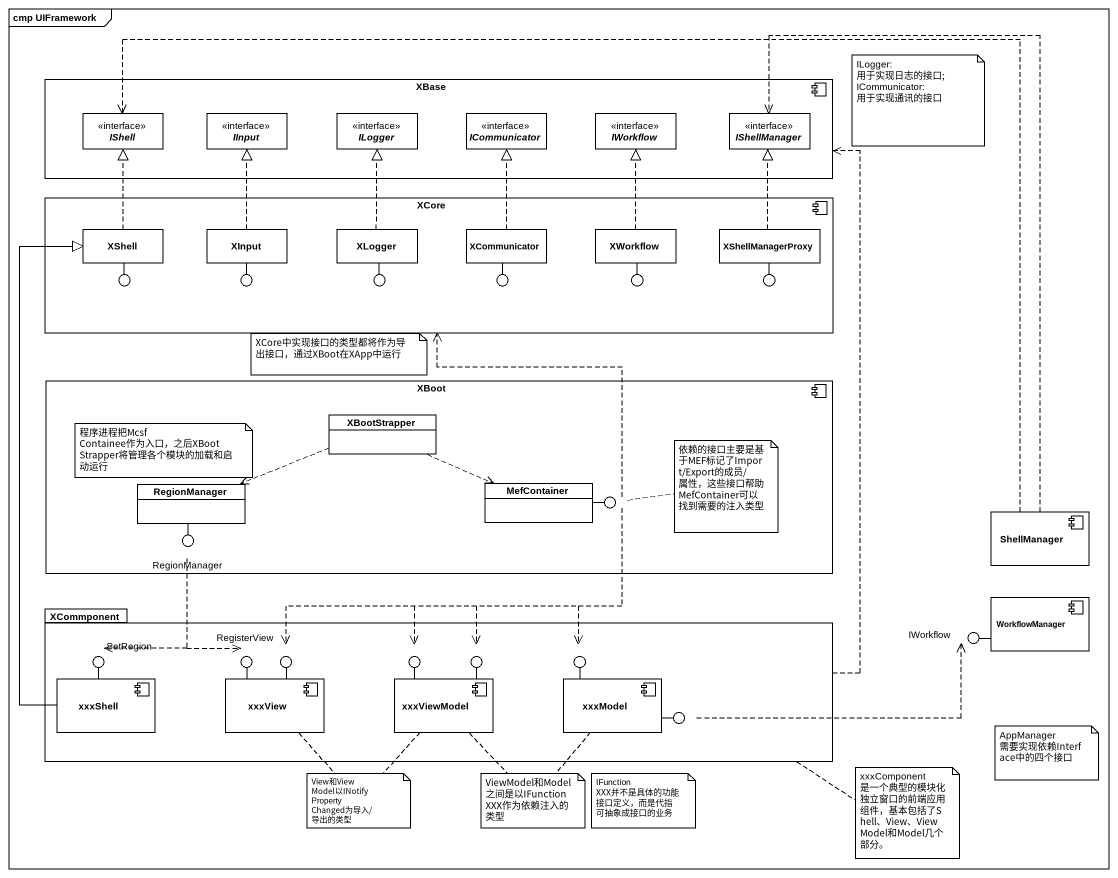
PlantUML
@startuml
mainframe cmp UIFramework
allowmixing
hide circle
hide empty members
component XBase {
  interface IShell <<interface>>
  interface IInput <<interface>>
  interface ILogger <<interface>>
  interface ICommunicator <<interface>>
  interface IWorkflow <<interface>>
  interface IShellManager <<interface>>
}
component XCore {
  class XShell
  class XInput
  class XLogger
  class XCommunicator
  class XWorkflow
  class XShellManagerProxy
}
() " " as lollipop1
() " " as lollipop2
() " " as lollipop3
() " " as lollipop4
() " " as lollipop5
() " " as lollipop6
component XBoot {
  class XBootStrapper
  class RegionManager
  class MefContainer
}
() " " as lollipop7
() "RegionManager" as RegionManager_2
component ShellManager
package XCommponent {
  component xxxShell
  component xxxView
  component xxxViewModel
  component xxxModel
}
component WorkflowManager
() SetRegion
() RegisterView
() " " as lollipop8
() " " as lollipop9
() " " as lollipop10
() " " as lollipop11
() "IWorkflow" as IWorkflow_2
() " " as lollipop12
XShell -- lollipop1
XInput -- lollipop2
XLogger -- lollipop3
XCommunicator -- lollipop4
XWorkflow -- lollipop5
XShellManagerProxy -- lollipop6
MefContainer -right- lollipop7
RegionManager -- RegionManager_2
xxxShell -up- SetRegion
xxxView -up- RegisterView
xxxView -up- lollipop8
xxxViewModel -up- lollipop9
xxxViewModel -up- lollipop10
xxxModel -up- lollipop11
WorkflowManager -left- IWorkflow_2
xxxModel -right- lollipop12
XShell .up.|> IShell
XInput .up.|> IInput
XLogger .up.|> ILogger
XCommunicator .up.|> ICommunicator
XWorkflow .up.|> IWorkflow
XShellManagerProxy .up.|> IShellManager
XBootStrapper .left.> RegionManager
XBootStrapper .right.> MefContainer
lollipop7 .up.> XCore
lollipop7 .left.> lollipop8
lollipop7 ..> lollipop9
lollipop7 ..> lollipop10
lollipop7 ..> lollipop11
RegionManager_2 ..> SetRegion
RegionManager_2 ..> RegisterView
ShellManager .left.> IShell
ShellManager .up.> IShellManager
XCommponent .up.> XBase
xxxShell -up-|> XShell
lollipop12 .right.> IWorkflow_2
note as N1
  ILogger: 用于实现日志的接口;
  ICommunicator:用于实现通讯的接口
end note
note as N2
  XCore中实现接口的类型都将作为导出接口，通过XBoot在XApp中运行
end note
note as N3
  程序进程把Mcsf Containee作为入口，之后XBootStrapper将管理各个模块的加载和启动运行
end note
note right of lollipop7 : 依赖的接口主要是基于MEF标记了Import/Export的成员/属性，这些接口帮助MefContainer可以找到需要的注入类型
note as N5
  AppManager 需要实现依赖Interface中的四个接口
end note
note as N6
  View和ViewModel以INotifyPropertyChanged为导入/导出的类型
end note
N6 .. xxxView
N6 .. xxxViewModel
note as N7
  ViewModel和Model之间是以IFunctionXXX作为依赖注入的类型
end note
N7 .. xxxModel
N7 .. xxxViewModel
note as N8
  IFunctionXXX并不是具体的功能接口定义，而是代指可抽象成接口的业务
end note
note right of XCommponent
  xxxComponent
  是一个典型的模块化独立窗口的前端应用组件，基本包括了Shell、View、ViewModel和Model几个部分。
end note
@enduml
